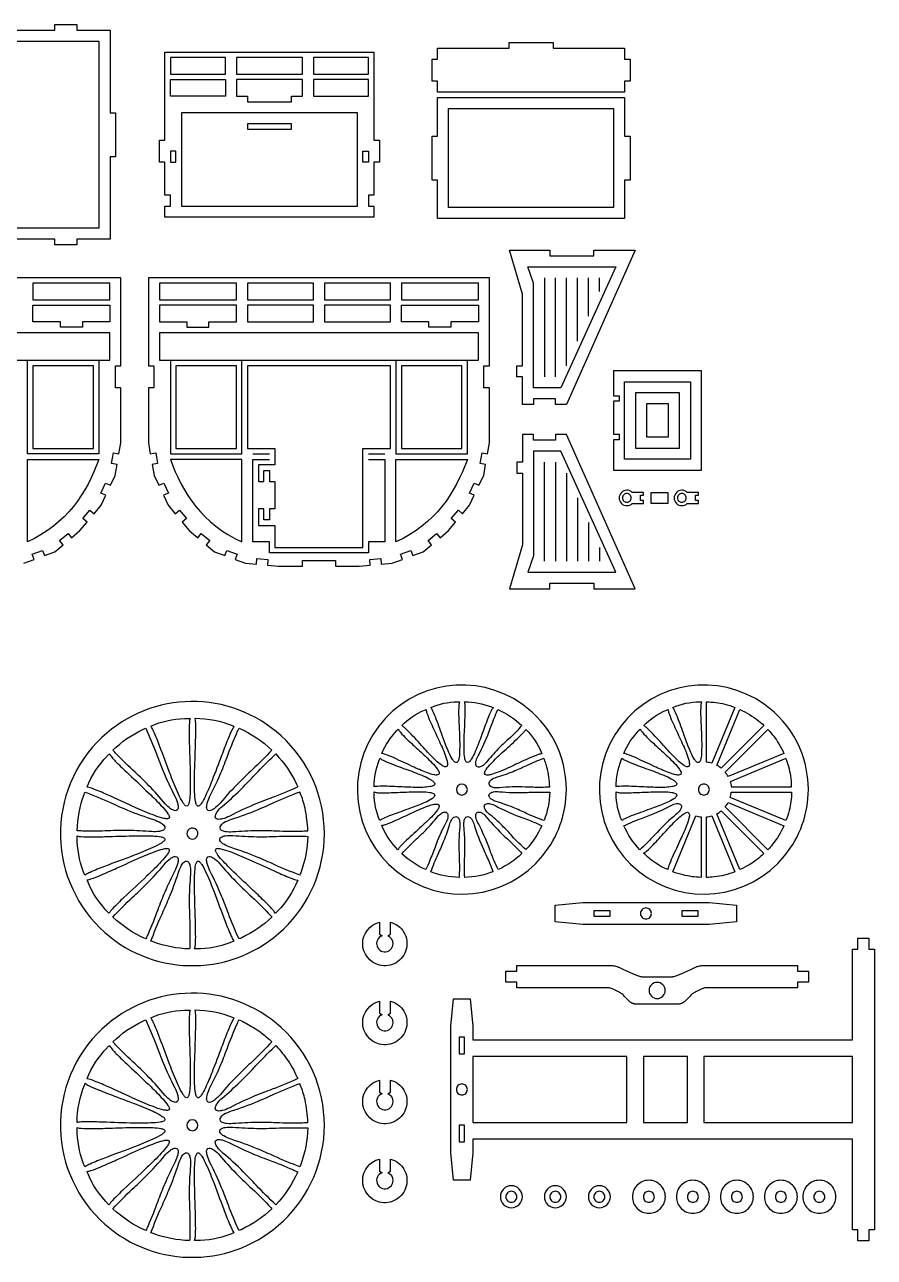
# Model space of a CAD drawing. Extents: x -1276 to 374, y -927 to 464.
# Drawn here: x -553 to 374, y -880 to 464 of the extents above; entities that cross this region are included whole.
import ezdxf

# ---------------------------------------------------------------- set-up
doc = ezdxf.new("R2010")
doc.units = 0
doc.header["$MEASUREMENT"] = 0
doc.layers.get('0').update_dxf_attribs({"linetype": 'CONTINUOUS'})
doc.layers.add('ENGRAVE', color=1, linetype='CONTINUOUS')

msp = doc.modelspace()

# ---------------------------------------------------------------- linework, layer by layer
for points in [[(-759.9, 457.7), (-519.9, 457.7), (-519.9, 463.7), (-495.9, 463.7), (-495.9, 457.7), (-459.7, 457.7), (-459.7, 367.7), (-453.7, 367.7), (-453.7, 319.7), (-459.7, 319.7), (-459.7, 229.7), (-495.9, 229.7), (-495.9, 223.7), (-519.9, 223.7), (-519.9, 229.7), (-759.9, 229.7)], [(-553.9, -123.4), (-542.6, -119.3), (-544.7, -113.7), (-533.4, -109.6), (-531.3, -115.2), (-520.1, -111.1), (-510.9, -103.4), (-514.7, -98.8), (-505.5, -91.1), (-501.7, -95.7), (-492.5, -88), (-484.8, -78.8), (-489.4, -74.9), (-481.7, -65.7), (-477.1, -69.6), (-469.4, -60.4), (-464.3, -49.5), (-469.7, -47), (-464.6, -36.1), (-459.2, -38.6), (-454.1, -27.8), (-452, -16), (-458, -14.9), (-455.9, -3.1), (-450, -4.1), (-447.9, 7.7), (-447.9, 67.7), (-453.9, 67.7), (-453.9, 91.7), (-447.9, 91.7), (-447.9, 187.7), (-819.9, 187.7)]]:
    msp.add_lwpolyline(points)
for points in [[(-102.3, 390.2), (-102.3, 402.2), (-108.3, 402.2), (-108.3, 426.2), (-102.3, 426.2), (-102.3, 438.2), (-24.3, 438.2), (-24.3, 444.2), (23.7, 444.2), (23.7, 438.2), (101.7, 438.2), (101.7, 426.2), (107.7, 426.2), (107.7, 402.2), (101.7, 402.2), (101.7, 390.2)], [(-399.9, 253.7), (-399.9, 265.7), (-393.9, 265.7), (-393.9, 277.7), (-399.9, 277.7), (-399.9, 313.7), (-405.9, 313.7), (-405.9, 337.7), (-399.9, 337.7), (-399.9, 433.7), (-171.9, 433.7), (-171.9, 337.7), (-165.9, 337.7), (-165.9, 313.7), (-171.9, 313.7), (-171.9, 277.7), (-177.9, 277.7), (-177.9, 265.7), (-171.9, 265.7), (-171.9, 253.7)], [(-393.9, 427.7), (-393.9, 409.7), (-333.9, 409.7), (-333.9, 427.7)], [(-321.9, 427.7), (-321.9, 409.7), (-249.9, 409.7), (-249.9, 427.7)], [(-237.9, 427.7), (-237.9, 409.7), (-177.9, 409.7), (-177.9, 427.7)], [(-393.9, 403.7), (-333.9, 403.7), (-333.9, 385.7), (-393.9, 385.7)], [(-321.9, 403.7), (-321.9, 385.7), (-309.9, 385.7), (-309.9, 379.7), (-261.9, 379.7), (-261.9, 385.7), (-249.9, 385.7), (-249.9, 403.7)], [(-237.9, 403.7), (-237.9, 385.7), (-177.9, 385.7), (-177.9, 403.7)], [(-102.3, 252.2), (-102.3, 294.2), (-108.3, 294.2), (-108.3, 342.2), (-102.3, 342.2), (-102.3, 384.2), (101.7, 384.2), (101.7, 342.2), (107.7, 342.2), (107.7, 294.2), (101.7, 294.2), (101.7, 252.2)], [(-309.9, 355.7), (-309.9, 349.7), (-261.9, 349.7), (-261.9, 355.7)], [(-393.9, 325.7), (-393.9, 313.7), (-387.9, 313.7), (-387.9, 325.7)], [(-177.9, 313.7), (-183.9, 313.7), (-183.9, 325.7), (-177.9, 325.7)], [(-9.9, 49.7), (-9.9, 79.7), (-15.9, 79.7), (-15.9, 91.7), (-9.9, 91.7), (-9.9, 169.7), (-23.8, 217.7), (20.1, 217.7), (20.1, 211.7), (68.1, 211.7), (68.1, 217.7), (113.2, 217.7), (38.1, 49.7), (26.1, 49.7), (26.1, 55.7), (2.1, 55.7), (2.1, 49.7)], [(-543.9, 163.7), (-459.9, 163.7), (-459.9, 181.7), (-543.9, 181.7)], [(-45.9, 7.7), (-45.9, 67.7), (-51.9, 67.7), (-51.9, 91.7), (-45.9, 91.7), (-45.9, 187.7), (-417.9, 187.7), (-417.9, 91.7), (-411.9, 91.7), (-411.9, 67.7), (-417.9, 67.7), (-417.9, 7.7), (-415.8, -4.1), (-409.9, -3.1), (-407.8, -14.9), (-413.7, -16), (-411.6, -27.8), (-406.6, -38.6), (-401.1, -36.1), (-396, -47), (-401.5, -49.5), (-396.4, -60.4), (-388.7, -69.6), (-384.1, -65.7), (-376.4, -74.9), (-381, -78.8), (-373.3, -88), (-364.1, -95.7), (-360.2, -91.1), (-351, -98.8), (-354.9, -103.4), (-345.7, -111.1), (-334.4, -115.2), (-332.4, -109.6), (-321.1, -113.7), (-323.1, -119.3), (-311.9, -123.4), (-299.9, -124.5), (-299.4, -118.5), (-287.4, -119.5), (-288, -125.5), (-276, -126.6), (-249.9, -126.6), (-249.9, -120.6), (-213.9, -120.6), (-213.9, -126.6), (-187.8, -126.6), (-175.8, -125.5), (-176.3, -119.5), (-164.4, -118.5), (-163.9, -124.5), (-151.9, -123.4), (-140.6, -119.3), (-142.7, -113.7), (-131.4, -109.6), (-129.3, -115.2), (-118.1, -111.1), (-108.9, -103.4), (-112.7, -98.8), (-103.5, -91.1), (-99.7, -95.7), (-90.5, -88), (-82.8, -78.8), (-87.4, -74.9), (-79.7, -65.7), (-75.1, -69.6), (-67.4, -60.4), (-62.3, -49.5), (-67.7, -47), (-62.6, -36.1), (-57.2, -38.6), (-52.1, -27.8), (-50, -16), (-56, -14.9), (-53.9, -3.1), (-48, -4.1)], [(-321.9, 163.7), (-321.9, 181.7), (-405.9, 181.7), (-405.9, 163.7)], [(-237.9, 163.7), (-237.9, 181.7), (-309.9, 181.7), (-309.9, 163.7)], [(-153.9, 163.7), (-153.9, 181.7), (-225.9, 181.7), (-225.9, 163.7)], [(-141.9, 163.7), (-57.9, 163.7), (-57.9, 181.7), (-141.9, 181.7)], [(-459.9, 157.7), (-459.9, 139.7), (-489.9, 139.7), (-489.9, 133.7), (-513.9, 133.7), (-513.9, 139.7), (-543.9, 139.7), (-543.9, 157.7)], [(-405.9, 157.7), (-405.9, 139.7), (-375.9, 139.7), (-375.9, 133.7), (-351.9, 133.7), (-351.9, 139.7), (-321.9, 139.7), (-321.9, 157.7)], [(-309.9, 157.7), (-309.9, 139.7), (-237.9, 139.7), (-237.9, 157.7)], [(-225.9, 157.7), (-225.9, 139.7), (-153.9, 139.7), (-153.9, 157.7)], [(-57.9, 157.7), (-57.9, 139.7), (-87.9, 139.7), (-87.9, 133.7), (-111.9, 133.7), (-111.9, 139.7), (-141.9, 139.7), (-141.9, 157.7)], [(-543.9, 91.7), (-543.9, 1.7), (-477.9, 1.7), (-477.9, 91.7)], [(-387.9, 91.7), (-387.9, 1.7), (-321.9, 1.7), (-321.9, 91.7)], [(-309.9, 91.7), (-309.9, 1.7), (-279.9, 1.7), (-279.9, -16.3), (-297.9, -16.3), (-297.9, -34.3), (-291.9, -34.3), (-291.9, -22.3), (-285.9, -22.3), (-285.9, -34.3), (-279.9, -34.3), (-279.9, -64.3), (-285.9, -64.3), (-285.9, -76.3), (-291.9, -76.3), (-291.9, -64.3), (-297.9, -64.3), (-297.9, -82.3), (-279.9, -82.3), (-279.9, -106.3), (-183.9, -106.3), (-183.9, 1.7), (-153.9, 1.7), (-153.9, 91.7)], [(-141.9, 91.7), (-141.9, 1.7), (-75.9, 1.7), (-75.9, 91.7)], [(185.6, 86.1), (89.6, 86.1), (89.6, 59.1), (95.6, 59.1), (95.6, 53.1), (89.6, 53.1), (89.6, 17.1), (95.6, 17.1), (95.6, 11.1), (89.6, 11.1), (89.6, -21.9), (185.6, -21.9)], [(-9.9, 16.7), (-9.9, -13.3), (-15.9, -13.3), (-15.9, -25.3), (-9.9, -25.3), (-9.9, -103.3), (-23.8, -151.3), (20.1, -151.3), (20.1, -145.3), (68.1, -145.3), (68.1, -151.3), (113.2, -151.3), (38.1, 16.7), (26.1, 16.7), (26.1, 10.7), (2.1, 10.7), (2.1, 16.7)], [(130.8, -46.3), (148.8, -46.3), (148.8, -58.3), (130.8, -58.3)], [(67.9, -517.4), (55.9, -517.4), (25.9, -514.4), (25.9, -496.4), (55.9, -493.4), (193.9, -493.4), (223.9, -496.4), (223.9, -514.4), (193.9, -517.4), (181.9, -517.4), (163.9, -517.4), (85.9, -517.4)], [(85.9, -502.4), (67.9, -502.4), (67.9, -508.4), (85.9, -508.4)], [(181.9, -502.4), (163.9, -502.4), (163.9, -508.4), (181.9, -508.4)], [(-84.9, -796.3), (-87.9, -766.3), (-87.9, -628.3), (-84.9, -598.3), (-66.9, -598.3), (-63.9, -628.3), (-63.9, -643.3), (350.1, -643.3), (350.1, -544.3), (356.1, -544.3), (356.1, -532.3), (368.1, -532.3), (368.1, -544.3), (374.1, -544.3), (374.1, -850.3), (368.1, -850.3), (368.1, -862.3), (356.1, -862.3), (356.1, -850.3), (350.1, -850.3), (350.1, -751.3), (-63.9, -751.3), (-63.9, -766.3), (-66.9, -796.3)], [(-27.9, -580.3), (-27.9, -568.3), (-15.9, -568.3), (-15.9, -562.3), (87.8, -562.3), (88.9, -562.3), (89.9, -562.4), (91, -562.6), (92, -562.8), (93, -563.1), (94, -563.4), (95, -563.8), (96, -564.2), (100.3, -566.4), (110.3, -570.9), (116.5, -573.3), (117.8, -573.7), (118.9, -574.1), (119.4, -574.2), (119.8, -574.3), (120, -574.3), (120.2, -574.3), (120.3, -574.4), (120.5, -574.4), (153.9, -574.4), (154, -574.4), (154.1, -574.3), (154.3, -574.3), (154.5, -574.3), (154.9, -574.2), (155.4, -574.1), (156.5, -573.7), (157.8, -573.3), (164, -570.9), (174, -566.4), (178.3, -564.2), (179.2, -563.8), (180.2, -563.4), (181.2, -563.1), (182.2, -562.8), (183.3, -562.6), (184.3, -562.4), (185.4, -562.3), (186.4, -562.3), (290.1, -562.3), (290.1, -568.3), (302.1, -568.3), (302.1, -580.3), (290.1, -580.3), (290.1, -586.3), (192.4, -586.3), (191.4, -586.3), (190.3, -586.4), (189.3, -586.6), (188.2, -586.8), (187.2, -587.1), (186.2, -587.4), (185.2, -587.8), (184.3, -588.2), (180, -590.4), (179, -590.9), (178.1, -591.4), (177.2, -592), (176.3, -592.6), (175.5, -593.2), (174.6, -593.9), (173.8, -594.6), (173.1, -595.4), (167.2, -601.3), (166.8, -601.6), (166.4, -602), (166, -602.3), (165.6, -602.6), (165.1, -602.8), (164.7, -603.1), (164.3, -603.3), (163.8, -603.5), (163.3, -603.7), (162.8, -603.9), (162.3, -604), (161.8, -604.1), (161.3, -604.2), (160.8, -604.3), (160.3, -604.3), (159.8, -604.3), (114.4, -604.3), (113.9, -604.3), (113.4, -604.3), (112.9, -604.2), (112.4, -604.1), (111.9, -604), (111.4, -603.9), (110.9, -603.7), (110.4, -603.5), (110, -603.3), (109.5, -603.1), (109.1, -602.8), (108.7, -602.6), (108.2, -602.3), (107.8, -602), (107.4, -601.6), (107.1, -601.3), (101.2, -595.4), (100.4, -594.6), (99.6, -593.9), (98.8, -593.2), (97.9, -592.6), (97, -592), (96.1, -591.4), (95.2, -590.9), (94.3, -590.4), (90, -588.2), (89, -587.8), (88, -587.4), (87, -587.1), (86, -586.8), (85, -586.6), (83.9, -586.4), (82.9, -586.3), (81.8, -586.3), (-15.9, -586.3), (-15.9, -580.3)], [(-78.9, -640.3), (-78.9, -658.3), (-72.9, -658.3), (-72.9, -640.3)], [(-63.9, -661.3), (-63.9, -733.3), (104.1, -733.3), (104.1, -661.3)], [(122.1, -661.3), (122.1, -733.3), (170.1, -733.3), (170.1, -661.3)], [(188.1, -661.3), (188.1, -733.3), (350.1, -733.3), (350.1, -661.3)], [(-78.9, -736.3), (-78.9, -754.3), (-72.9, -754.3), (-72.9, -736.3)]]:
    msp.add_lwpolyline(points, close=True)
for points in [[(110, -46.3, 0.41271), (98.1, -46.4, 0.41271), (98.2, -58.3, 0.41145), (110, -58.3), (122.1, -58.3), (122.1, -55.3), (119.1, -55.3), (119.1, -49.3), (122.1, -49.3), (122.1, -46.3)], [(104.1, -57.1, 0.414214), (108.9, -52.3, 0.414214), (104.1, -47.5, 0.414214), (99.3, -52.3, 0.414214)], [(170, -46.3, 0.41271), (158.1, -46.4, 0.41271), (158.2, -58.3, 0.41145), (170, -58.3), (182.1, -58.3), (182.1, -55.3), (179.1, -55.3), (179.1, -49.3), (182.1, -49.3), (182.1, -46.3)], [(164.1, -57.1, 0.414214), (168.9, -52.3, 0.414214), (164.1, -47.5, 0.414214), (159.3, -52.3, 0.414214)], [(38.1, -370.3, 0.243282), (-10, -277.3, 0.404072), (-166.4, -301.1, 0.407608), (-147.3, -459.2, 0.412885), (12.5, -442.2, 0.172941)], [(302.1, -370.3, 0.243282), (254, -277.3, 0.404072), (97.6, -301.1, 0.407609), (116.7, -459.2, 0.412885), (276.5, -442.2, 0.172941)], [(-225.9, -418.3, 0.21178), (-273.1, -311.7, 0.391929), (-468.6, -313.5, 0.213524), (-513.8, -421.9, 0.208326), (-465.4, -526.1, 0.390197), (-270.6, -522.5, 0.205517)], [(-109.7, -280.7, -0.099565), (-80.6, -274.7), (-78.5, -274.7, 0.070307), (-79.2, -278.7, 0.025895), (-79.4, -288.5, 0.005837), (-78.6, -307.6, -0.01601), (-78.3, -326.6, -0.036411), (-78.9, -335.3, -0.07724), (-80.1, -339.3, -0.193502), (-81.5, -340.7, -0.246041), (-83.5, -340.3, -0.090618), (-86, -337.4, -0.040959), (-90, -330, -0.017856), (-96.3, -314.1, 0.003032), (-103.8, -293.5, 0.023885), (-107.8, -284, 0.055063)], [(-72.9, -274.6, -0.093763), (-43.6, -280.2), (-41.7, -281, 0.070307), (-43.9, -284.4, 0.026135), (-47.8, -293.4, 0.005976), (-54.4, -311.3, -0.015999), (-61.3, -328.9, -0.036365), (-65.3, -336.7, -0.07668), (-67.8, -339.9, -0.192132), (-69.7, -340.7, -0.247601), (-71.4, -339.6, -0.092119), (-72.7, -336, -0.041009), (-73.5, -327.7, -0.018067), (-73.2, -310.6, 0.002962), (-72.3, -288.7, 0.023921), (-72.3, -278.3, 0.055321)], [(154.2, -280.7, -0.099565), (183.4, -274.7), (185.5, -274.7, 0.070307), (184.8, -278.7, 0.025895), (184.6, -288.5, 0.005837), (185.4, -307.6, -0.01601), (185.7, -326.6, -0.036411), (185.1, -335.3, -0.07724), (183.9, -339.3, -0.193504), (182.5, -340.7, -0.24604), (180.5, -340.3, -0.090617), (178, -337.4, -0.040959), (174, -330, -0.017856), (167.7, -314.1, 0.003032), (160.2, -293.5, 0.023885), (156.2, -284, 0.055063)], [(191.1, -274.6, -0.053553), (210.9, -277.2, -0.032919), (222, -280.7), (196.8, -341.6, 0.049855), (191.1, -340.5)], [(-415.2, -301.1, -0.095029), (-378.6, -292.8, -0.012169), (-372.4, -292.7, 0.058538), (-373.1, -297.1, 0.023125), (-373.5, -308.7, 0.00662), (-373, -327.5, -0.004803), (-372.2, -356.5, -0.017644), (-372.4, -375.2, -0.040554), (-373.5, -384.3, -0.081454), (-374.6, -387.3, -0.243498), (-375.9, -388.4, -0.198617), (-377.7, -387.6, -0.071237), (-380.1, -384.6, -0.035072), (-385, -375.3, -0.015759), (-393.5, -354.8, -0.001102), (-405.7, -322.5, 0.015937), (-412.2, -306.7, 0.036348), (-414.8, -301.6)], [(-366.9, -292.6, -0.100712), (-325.5, -300.9), (-324.2, -301.4, 0.058805), (-326.5, -305.1, 0.023291), (-331.3, -315.8, 0.006699), (-338, -333.2, -0.004741), (-348.4, -360.3, -0.017578), (-355.7, -377.5, -0.040394), (-360.2, -385.5, -0.080995), (-362.3, -387.9, -0.242503), (-364, -388.3, -0.199662), (-365.3, -387, -0.071689), (-366.4, -383.3, -0.035245), (-367.4, -372.8, -0.015833), (-367.4, -350.6, -0.001152), (-366.3, -316.1, 0.015881), (-366.2, -298.9, 0.036248), (-366.7, -293.2)], [(-141.5, -300.5, -0.09623), (-116.8, -283.8), (-114.9, -283, 0.07041), (-114, -287, 0.026017), (-110.4, -296.1, 0.005895), (-102.4, -313.5, -0.016027), (-94.8, -330.8, -0.036448), (-92.1, -339.1, -0.077155), (-91.7, -343.2, -0.192541), (-92.4, -345.1, -0.24616), (-94.4, -345.4, -0.091184), (-97.9, -343.8, -0.041205), (-104.3, -338.5, -0.017959), (-116.3, -326.2, 0.003012), (-131.1, -310, 0.023918), (-138.4, -302.8, 0.055117)], [(-36.5, -283.1, -0.081762), (-10.4, -300.4, -0.024137), (-24.9, -315.2, 0.011756), (-36.5, -326.2, 0.022775), (-49.4, -340.8, -0.081665), (-54.1, -344.8, -0.147369), (-57.7, -345.8, -0.337047), (-60.5, -343.3, -0.114833), (-60.5, -339.5, -0.073818), (-58.1, -333.4, 0.036955), (-46.5, -307.7, -0.010558), (-40.7, -292.5, -0.012707)], [(122.5, -300.5, -0.096231), (147.2, -283.8), (149.1, -283, 0.07041), (150, -287, 0.026017), (153.6, -296.1, 0.005895), (161.6, -313.5, -0.016027), (169.2, -330.8, -0.036448), (171.9, -339.1, -0.077154), (172.3, -343.2, -0.19254), (171.6, -345.1, -0.246161), (169.6, -345.4, -0.091185), (166.1, -343.8, -0.041205), (159.7, -338.5, -0.017959), (147.7, -326.2, 0.003012), (132.9, -310, 0.023918), (125.6, -302.8, 0.055118)], [(227.5, -283.1, -0.063904), (247.8, -295.3, -0.021632), (253.7, -300.5), (207.1, -347.1, 0.049792), (202.3, -343.9)], [(-456.7, -327.3, -0.0811), (-423.9, -304.8, -0.007919), (-420.8, -303.5, -0.019395), (-409.1, -331.2, 0.007964), (-401.8, -350.2, 0.02097), (-389, -377.6, -0.055565), (-385.9, -385.7, -0.095384), (-385.5, -390.5, -0.199945), (-386.7, -392.9, -0.220985), (-389.4, -393.3, -0.098592), (-393.7, -391.2, -0.054984), (-399.6, -385.7, 0.015697), (-417.3, -366.1, 0.012322), (-432.4, -351.5, -0.01614), (-452.6, -331.6, -0.003727)], [(-319, -303.4, -0.084092), (-283.2, -327.2, -0.019446), (-304.4, -348.6, 0.007978), (-319.1, -362.8, 0.021038), (-339.6, -385, -0.055487), (-345.9, -391, -0.095059), (-350.2, -393.2, -0.199296), (-352.8, -393, -0.221639), (-354.2, -390.7, -0.098933), (-353.9, -386, -0.055064), (-351.1, -378.4, 0.015637), (-339.8, -354.6, 0.012299), (-332.1, -335.1, -0.016105), (-321.5, -308.8, -0.003715)], [(-163.1, -330.9, -0.092933), (-146.8, -306), (-145.3, -304.6, 0.070364), (-143, -307.9, 0.026043), (-136.2, -315, 0.005927), (-122.2, -327.9, -0.015985), (-108.5, -341.1, -0.036383), (-102.8, -347.7, -0.077029), (-100.8, -351.3, -0.192453), (-100.8, -353.3, -0.246597), (-102.5, -354.4, -0.091164), (-106.3, -354.2, -0.041164), (-114.3, -351.8, -0.017945), (-130, -345, 0.002975), (-149.9, -335.8, 0.023842), (-159.4, -331.9, 0.055062)], [(-6.1, -304.7, -0.096223), (10.6, -329.4), (11.4, -331.3, 0.070195), (7.4, -332.2, 0.025969), (-1.7, -335.8, 0.005881), (-19, -343.8, -0.01602), (-36.4, -351.4, -0.036385), (-44.7, -354.1, -0.076886), (-48.8, -354.5, -0.193248), (-50.6, -353.8, -0.247055), (-51, -351.8, -0.091537), (-49.4, -348.3, -0.041283), (-44.1, -341.9, -0.01797), (-31.8, -329.9, 0.003023), (-15.6, -315.1, 0.023953), (-8.3, -307.8, 0.055242)], [(100.9, -330.9, -0.092933), (117.2, -306), (118.7, -304.6, 0.070364), (121, -307.9, 0.026043), (127.8, -315, 0.005927), (141.8, -327.9, -0.015985), (155.5, -341.1, -0.036383), (161.2, -347.7, -0.077028), (163.2, -351.3, -0.192453), (163.2, -353.3, -0.246597), (161.5, -354.4, -0.091164), (157.7, -354.2, -0.041164), (149.7, -351.8, -0.017945), (134, -345, 0.002975), (114.1, -335.8, 0.023842), (104.6, -331.9, 0.055062)], [(257.9, -304.7, -0.054313), (269.9, -320.3, -0.034954), (275.4, -330.9), (214.5, -356.1, 0.05162), (211.3, -351.4)], [(-484.8, -367.5, -0.094067), (-462.9, -333.8, -0.006452), (-460.5, -331.3, 0.058482), (-457.9, -334.9, 0.023194), (-449.9, -343.4, 0.006665), (-436.3, -356.3, -0.00477), (-415.3, -376.2, -0.017606), (-402.2, -389.6, -0.04042), (-396.5, -396.8, -0.080937), (-395.1, -399.7, -0.241843), (-395.3, -401.4, -0.200125), (-397.1, -402.1, -0.071746), (-400.9, -401.7, -0.035234), (-411, -398.6, -0.015816), (-431.5, -390.1, -0.001131), (-462.9, -375.9, 0.015925), (-478.7, -369.3, 0.03639), (-484.2, -367.6)], [(-278.8, -331.5, -0.081098), (-256.4, -364.3, -0.007918), (-255, -367.4, -0.019395), (-282.8, -379.1, 0.007964), (-301.8, -386.4, 0.020971), (-329.2, -399.2, -0.055566), (-337.3, -402.3, -0.095385), (-342.1, -402.7, -0.199944), (-344.5, -401.5, -0.220982), (-344.8, -398.8, -0.098593), (-342.7, -394.5, -0.054985), (-337.3, -388.6, 0.015697), (-317.7, -370.9, 0.012323), (-303.1, -355.8, -0.01614), (-283.2, -335.6, -0.003727)], [(-171.6, -367.3, -0.093765), (-166, -338.1), (-165.2, -336.1, 0.070315), (-161.8, -338.4, 0.026137), (-152.8, -342.2, 0.005977), (-134.9, -348.8, -0.015998), (-117.3, -355.7, -0.036365), (-109.5, -359.7, -0.076691), (-106.3, -362.3, -0.192187), (-105.5, -364.1, -0.247561), (-106.6, -365.8, -0.092095), (-110.2, -367.1, -0.041002), (-118.5, -367.9, -0.018065), (-135.6, -367.7, 0.002961), (-157.5, -366.7, 0.023916), (-167.8, -366.8, 0.055306)], [(13.7, -336.4, 0.023635), (-5.5, -344.3, -0.012281), (-20, -350.8, -0.022898), (-38.5, -357.2, 0.081859), (-43.9, -359.9, 0.148138), (-46.3, -362.9, 0.336526), (-45, -366.4, 0.122722), (-41.1, -367.9, 0.066157), (-35, -368, -0.036883), (-6.7, -367.2, 0.011922), (10.5, -367.6, 0.011565), (20, -367.3, 0.053394), (16.9, -345.9, 0.022162), (15.1, -340.1, 0.046501), (14.1, -337.6, -0.0553)], [(92.4, -367.3, -0.093765), (98, -338.1), (98.8, -336.1, 0.070315), (102.2, -338.4, 0.026137), (111.2, -342.2, 0.005977), (129.1, -348.8, -0.015998), (146.7, -355.7, -0.036365), (154.5, -359.7, -0.076691), (157.7, -362.3, -0.192187), (158.5, -364.1, -0.247562), (157.4, -365.8, -0.092096), (153.8, -367.1, -0.041002), (145.5, -367.9, -0.018065), (128.4, -367.7, 0.002961), (106.5, -366.7, 0.023916), (96.1, -366.8, 0.055306)], [(277.7, -336.4), (216.8, -361.7, -0.053218), (218, -367.3), (283.9, -367.3, 0.034923), (282.9, -355.3, 0.057453)], [(-495.6, -415.3, -0.080926), (-488.1, -375.6, -0.006161), (-487.2, -373.1, -0.019468), (-459.3, -384.5, 0.007993), (-440.6, -392.7, 0.021052), (-412.2, -403.1, -0.055552), (-404.3, -406.6, -0.095381), (-400.6, -409.7, -0.199994), (-399.8, -412.2, -0.220989), (-401.4, -414.4, -0.098561), (-405.9, -415.9, -0.054961), (-414, -416.2, 0.015624), (-440.3, -414.9, 0.012271), (-461.3, -415.3, -0.016076), (-489.7, -415.5, -0.003712)], [(-252.6, -373, 0.019109), (-280.6, -384.5, -0.008366), (-299.2, -392.7, -0.021161), (-327.5, -403.1, 0.055541), (-335.5, -406.6, 0.095456), (-339.2, -409.7, 0.200243), (-340, -412.2, 0.220828), (-338.3, -414.4, 0.09843), (-333.9, -415.9, 0.054919), (-325.8, -416.2, -0.015643), (-299.4, -414.9, -0.012199), (-278.4, -415.3, 0.016088), (-249.8, -415.5, 0.003692), (-243.9, -415.3, 0.041816), (-247, -390.5, 0.043776), (-252.2, -374.2, -0.01839)], [(-165.5, -404.2, -0.099534), (-171.5, -375), (-171.5, -372.9, 0.069908), (-167.5, -373.7, 0.02587), (-157.7, -373.8, 0.005829), (-138.6, -373.1, -0.016058), (-119.7, -372.7, -0.036407), (-110.9, -373.4, -0.076829), (-107, -374.5, -0.192741), (-105.6, -376, -0.247519), (-106, -378, -0.091694), (-108.8, -380.5, -0.04131), (-116.2, -384.4, -0.017962), (-132.1, -390.7, 0.00306), (-152.7, -398.2, 0.024038), (-162.2, -402.2, 0.055453)], [(-69.9, -370.3, 0.413694), (-75.9, -364.3, 0.413694), (-81.9, -370.3, 0.413694), (-75.9, -376.3, 0.413694)], [(19.9, -373.3, -0.082819), (13.8, -404.1, -0.024196), (-5.4, -396.3, 0.011783), (-20, -389.8, 0.022842), (-38.4, -383.5, -0.081778), (-43.9, -380.7, -0.147303), (-46.2, -377.8, -0.33666), (-45, -374.2, -0.11501), (-41.5, -372.8, -0.07396), (-35, -372.6, 0.036957), (-6.7, -373.5, -0.010559), (9.5, -373, -0.01271)], [(98.5, -404.2, -0.099534), (92.5, -375), (92.5, -372.9, 0.069908), (96.5, -373.7, 0.02587), (106.3, -373.8, 0.005829), (125.4, -373.1, -0.016058), (144.3, -372.7, -0.036406), (153.1, -373.4, -0.076828), (157, -374.5, -0.19274), (158.4, -376, -0.247519), (158, -378, -0.091694), (155.2, -380.5, -0.04131), (147.8, -384.4, -0.017962), (131.9, -390.7, 0.00306), (111.3, -398.2, 0.024038), (101.8, -402.2, 0.055454)], [(194.1, -370.3, 0.414214), (188.1, -364.3, 0.414214), (182.1, -370.3, 0.414214), (188.1, -376.3, 0.414214)], [(283.9, -373.3, -0.053554), (281.2, -393.1, -0.032921), (277.7, -404.2), (216.8, -379, 0.050043), (218, -373.3)], [(-145.7, -435.9, -0.096214), (-162.4, -411.2), (-163.2, -409.3, 0.070195), (-159.2, -408.4, 0.025968), (-150.1, -404.8, 0.00588), (-132.8, -396.8, -0.01602), (-115.4, -389.2, -0.036386), (-107.1, -386.5, -0.07689), (-103, -386.1, -0.193258), (-101.1, -386.9, -0.247045), (-100.8, -388.9, -0.091533), (-102.4, -392.3, -0.041282), (-107.7, -398.7, -0.017969), (-120, -410.7, 0.003023), (-136.2, -425.5, 0.023954), (-143.4, -432.8, 0.055241)], [(11.4, -409.7, -0.081757), (-6, -435.8, -0.024121), (-20.8, -421.3, 0.011754), (-31.7, -409.7, 0.022747), (-46.4, -396.7, -0.081645), (-50.3, -392.1, -0.147767), (-51.4, -388.5, -0.337211), (-48.9, -385.7, -0.114429), (-45.1, -385.7, -0.07364), (-39, -388.1, 0.036892), (-13.2, -399.7, -0.011871), (2.7, -405.8, -0.011612)], [(118.3, -435.9, -0.085637), (100.9, -409.8, -0.024043), (120, -401.7, 0.011709), (134.8, -396, 0.022695), (152.4, -387.5, -0.086406), (158.4, -385.6, -0.151427), (162, -386.1, -0.325771), (163.6, -389.4, -0.115248), (162.1, -392.9, -0.073889), (157.6, -397.6, 0.037057), (137, -417, -0.010593), (125.8, -428.8, -0.012743)], [(275.4, -409.7, -0.063904), (263.1, -430, -0.021635), (257.9, -435.9), (211.3, -389.2, 0.050461), (214.5, -384.5)], [(-115.3, -457.6, -0.081764), (-141.4, -440.2, -0.024137), (-126.8, -425.5, 0.011756), (-115.3, -414.5, 0.022775), (-102.3, -399.9, -0.081665), (-97.7, -395.9, -0.147369), (-94.1, -394.8, -0.337046), (-91.3, -397.3, -0.114833), (-91.3, -401.1, -0.073818), (-93.6, -407.2, 0.036955), (-105.2, -433, -0.010558), (-111.1, -448.2, -0.012707)], [(-78.9, -466.1, -0.082822), (-109.7, -460, -0.024195), (-101.9, -440.8, 0.011782), (-95.4, -426.2, 0.022842), (-89, -407.8, -0.081772), (-86.3, -402.3, -0.14726), (-83.3, -400, -0.33667), (-79.8, -401.2, -0.115045), (-78.3, -404.7, -0.073971), (-78.2, -411.2, 0.036963), (-79, -439.5, -0.010562), (-78.6, -455.7, -0.012712)], [(-42, -459.9, -0.088912), (-72.8, -466.1, -0.023984), (-72.9, -445.3, 0.011689), (-72.5, -429.4, 0.02261), (-73.7, -409.9, -0.081424), (-73.2, -403.8, -0.147319), (-71.4, -400.5, -0.337844), (-67.7, -400.3, -0.114628), (-65, -403, -0.073572), (-62.4, -408.9, 0.037), (-52.4, -435.4, -0.010572), (-45.7, -450.3, -0.012721)], [(-10.3, -440.1, -0.085642), (-36.4, -457.5, -0.024071), (-44.5, -438.5, 0.011729), (-50.2, -423.6, 0.022704), (-58.7, -406, -0.081669), (-60.6, -400.2, -0.147437), (-60.2, -396.5, -0.337056), (-56.8, -394.9, -0.11477), (-53.3, -396.3, -0.073791), (-48.6, -400.8, 0.037039), (-29.2, -421.4, -0.01058), (-17.4, -432.6, -0.012737)], [(148.7, -457.6, -0.092929), (123.9, -441.2), (122.4, -439.8, 0.070284), (125.7, -437.4, 0.02605), (132.8, -430.6, 0.005927), (145.7, -416.6, -0.016008), (158.8, -402.9, -0.036399), (165.5, -397.2, -0.076929), (169.1, -395.3, -0.193297), (171.1, -395.3, -0.246975), (172.2, -397, -0.091525), (172, -400.8, -0.041292), (169.6, -408.7, -0.017987), (162.8, -424.5, 0.002986), (153.6, -444.3, 0.023903), (149.7, -453.9, 0.055219)], [(185.1, -466.1, -0.053555), (165.4, -463.4, -0.03292), (154.2, -459.9), (179.5, -399, 0.049852), (185.1, -400.2)], [(222, -459.9, -0.069136), (199.2, -465.6, -0.023294), (191.1, -466.1), (191.1, -400.1, 0.049752), (196.7, -399)], [(253.7, -440.1, -0.054313), (238.1, -452.1, -0.034948), (227.5, -457.6), (202.3, -396.7, 0.049918), (207.1, -393.5)], [(-364.6, -421.2, 0.405351), (-366.9, -413.1, 0.387114), (-374.9, -414.9, 0.322433), (-374.6, -422, 0.322433), (-367.9, -424, 0.18167)], [(-487.1, -463.6, -0.095022), (-495.4, -427.1, -0.012172), (-495.5, -420.8, 0.058539), (-491.1, -421.6, 0.023126), (-479.5, -421.9, 0.00662), (-460.7, -421.5, -0.004803), (-431.7, -420.7, -0.017645), (-413, -420.9, -0.040555), (-403.9, -421.9, -0.081455), (-400.9, -423, -0.243495), (-399.8, -424.4, -0.198618), (-400.6, -426.1, -0.071238), (-403.6, -428.6, -0.035072), (-412.9, -433.5, -0.015759), (-433.4, -442, -0.001102), (-465.7, -454.1, 0.015937), (-481.5, -460.6, 0.036348), (-486.6, -463.3)], [(-244.1, -421.3, -0.080931), (-251.7, -461, -0.006162), (-252.6, -463.5, -0.019468), (-280.5, -452.1, 0.007993), (-299.2, -443.9, 0.021052), (-327.5, -433.6, -0.055551), (-335.5, -430, -0.095381), (-339.2, -426.9, -0.199997), (-340, -424.4, -0.22099), (-338.3, -422.2, -0.098559), (-333.9, -420.7, -0.05496), (-325.8, -420.4, 0.015624), (-299.4, -421.7, 0.012271), (-278.4, -421.4, -0.016076), (-250, -421.1, -0.003712)], [(-460.9, -505.1, -0.102505), (-484.3, -469.9), (-484.8, -468.7, 0.058892), (-480.5, -467.7, 0.023237), (-469.7, -463.5, 0.006659), (-452.5, -456, -0.00478), (-426.1, -444.1, -0.017634), (-408.8, -437.2, -0.040569), (-399.9, -434.7, -0.081585), (-396.7, -434.5, -0.244132), (-395.2, -435.4, -0.198033), (-395.3, -437.2, -0.071218), (-397.1, -440.7, -0.035115), (-403.8, -448.8, -0.015792), (-419.5, -464.5, -0.001122), (-444.7, -488.1, 0.015907), (-456.9, -500.2, 0.036204), (-460.6, -504.6)], [(-420.7, -533.2, -0.084093), (-456.6, -509.4, -0.019446), (-435.4, -488, 0.007978), (-420.6, -473.9, 0.021038), (-400.2, -451.6, -0.055487), (-393.9, -445.6, -0.095059), (-389.6, -443.4, -0.199295), (-386.9, -443.6, -0.221639), (-385.5, -446, -0.098933), (-385.9, -450.6, -0.055064), (-388.7, -458.2, 0.015637), (-399.9, -482, 0.012299), (-407.7, -501.5, -0.016105), (-418.3, -527.8, -0.003715)], [(-283.1, -509.3, -0.081098), (-315.9, -531.8, -0.007918), (-318.9, -533.2, -0.019394), (-330.6, -505.4, 0.007964), (-338, -486.4, 0.020969), (-350.7, -459, -0.055561), (-353.8, -450.9, -0.095381), (-354.3, -446.1, -0.199952), (-353, -443.7, -0.22099), (-350.3, -443.4, -0.098588), (-346.1, -445.5, -0.05498), (-340.2, -450.9, 0.015696), (-322.5, -470.5, 0.012322), (-307.4, -485.1, -0.016139), (-287.1, -505, -0.003727)], [(-255, -469.2, -0.09407), (-276.9, -502.8, -0.006452), (-279.3, -505.3, 0.058481), (-281.9, -501.7, 0.023193), (-289.9, -493.3, 0.006664), (-303.4, -480.3, -0.00477), (-324.5, -460.4, -0.017605), (-337.6, -447, -0.040419), (-343.3, -439.8, -0.080934), (-344.6, -436.9, -0.241849), (-344.4, -435.2, -0.200127), (-342.7, -434.5, -0.071743), (-338.8, -434.9, -0.035233), (-328.8, -438, -0.015815), (-308.3, -446.5, -0.001131), (-276.9, -460.7, 0.015925), (-261.1, -467.4, 0.036389), (-255.6, -469)], [(-372.9, -544.1, -0.080931), (-412.6, -536.5, -0.006162), (-415.1, -535.6, -0.019468), (-403.7, -507.7, 0.007993), (-395.5, -489, 0.021052), (-385.1, -460.7, -0.055551), (-381.6, -452.7, -0.09538), (-378.5, -449, -0.199998), (-376, -448.2, -0.220992), (-373.8, -449.9, -0.098559), (-372.3, -454.3, -0.054959), (-372, -462.4, 0.015624), (-373.3, -488.7, 0.012271), (-372.9, -509.8, -0.016076), (-372.7, -538.2, -0.003712)], [(-324.6, -535.6, -0.095029), (-361.1, -543.8, -0.012169), (-367.4, -543.9, 0.058538), (-366.6, -539.6, 0.023125), (-366.3, -527.9, 0.00662), (-366.7, -509.2, -0.004803), (-367.5, -480.1, -0.017644), (-367.3, -461.5, -0.040554), (-366.3, -452.3, -0.081454), (-365.2, -449.3, -0.243497), (-363.8, -448.3, -0.198618), (-362.1, -449, -0.071237), (-359.6, -452, -0.035072), (-354.7, -461.3, -0.015759), (-346.2, -481.9, -0.001102), (-334.1, -514.1, 0.015937), (-327.6, -530, 0.036348), (-324.9, -535)], [(124.9, -511.4, 0.414214), (130.9, -505.4, 0.414214), (124.9, -499.4, 0.414214), (118.9, -505.4, 0.414214)], [(-153.9, -527.9), (-153.9, -514.9, -0.414248), (-136.5, -544.3, -0.414248), (-165.9, -561.7, -0.342088), (-184.1, -538.3, -0.342088), (-165.9, -514.9), (-165.9, -527.9), (-162.9, -529.8, 0.408105), (-168.4, -541.2, 0.408105), (-157.2, -546.9, 0.320851), (-150.9, -538.6, 0.320851), (-156.8, -529.9)], [(146, -589.3, 0.414214), (137.1, -580.5, 0.414214), (128.3, -589.3, 0.414214), (137.1, -598.2, 0.414214)], [(-225.9, -736.3, 0.21178), (-273.1, -629.7, 0.391929), (-468.6, -631.5, 0.213524), (-513.8, -739.9, 0.208326), (-465.4, -844.1, 0.390197), (-270.6, -840.5, 0.205517)], [(-153.9, -614), (-153.9, -601, -0.414248), (-136.5, -630.4, -0.414248), (-165.9, -647.8, -0.342088), (-184.1, -624.4, -0.342088), (-165.9, -601), (-165.9, -614), (-162.9, -615.9, 0.408104), (-168.4, -627.3, 0.408104), (-157.2, -633, 0.320852), (-150.9, -624.7, 0.320852), (-156.8, -616)], [(-415.2, -619.1, -0.095029), (-378.6, -610.8, -0.01217), (-372.4, -610.7, 0.058538), (-373.1, -615.1, 0.023125), (-373.5, -626.7, 0.00662), (-373, -645.5, -0.004803), (-372.2, -674.5, -0.017644), (-372.4, -693.2, -0.040554), (-373.5, -702.3, -0.081454), (-374.6, -705.3, -0.243497), (-375.9, -706.4, -0.198618), (-377.7, -705.6, -0.071237), (-380.1, -702.6, -0.035072), (-385, -693.3, -0.015759), (-393.5, -672.8, -0.001102), (-405.7, -640.5, 0.015937), (-412.2, -624.7, 0.036348), (-414.8, -619.6)], [(-366.9, -610.6, -0.100713), (-325.5, -618.9), (-324.2, -619.4, 0.058805), (-326.5, -623.1, 0.023291), (-331.3, -633.8, 0.0067), (-338, -651.2, -0.004741), (-348.4, -678.3, -0.017578), (-355.7, -695.5, -0.040394), (-360.2, -703.5, -0.080995), (-362.3, -705.9, -0.242504), (-364, -706.3, -0.199661), (-365.3, -705, -0.071689), (-366.4, -701.3, -0.035245), (-367.4, -690.8, -0.015833), (-367.4, -668.5, -0.001152), (-366.3, -634.1, 0.015881), (-366.2, -616.9, 0.036248), (-366.7, -611.2)], [(-456.7, -645.3, -0.0811), (-423.9, -622.8, -0.007919), (-420.8, -621.5, -0.019395), (-409.1, -649.2, 0.007964), (-401.8, -668.2, 0.02097), (-389, -695.6, -0.055565), (-385.9, -703.7, -0.095384), (-385.5, -708.5, -0.199946), (-386.7, -710.9, -0.220985), (-389.4, -711.3, -0.098592), (-393.7, -709.2, -0.054984), (-399.6, -703.7, 0.015697), (-417.3, -684.1, 0.012322), (-432.4, -669.5, -0.01614), (-452.6, -649.6, -0.003727)], [(-295.5, -634.9, -0.025714), (-283.2, -645.2, -0.019436), (-304.4, -666.7, 0.007993), (-319.2, -680.8, 0.021038), (-339.6, -703, -0.055482), (-345.9, -709, -0.09512), (-350.2, -711.2, -0.199489), (-352.8, -711, -0.221519), (-354.2, -708.7, -0.098837), (-353.9, -704, -0.055036), (-351.1, -696.4, 0.015696), (-339.8, -672.6, 0.012218), (-332.1, -653.1, -0.016223), (-321.4, -626.6, -0.003709), (-318.9, -621.2, -0.020692), (-303.3, -629.7, -0.023433)], [(-484.8, -685.5, -0.094067), (-462.9, -651.8, -0.006452), (-460.5, -649.3, 0.058482), (-457.9, -652.9, 0.023194), (-449.9, -661.4, 0.006665), (-436.3, -674.3, -0.00477), (-415.3, -694.2, -0.017606), (-402.2, -707.6, -0.040421), (-396.5, -714.8, -0.080937), (-395.1, -717.7, -0.241844), (-395.3, -719.4, -0.200124), (-397.1, -720.1, -0.071746), (-400.9, -719.7, -0.035234), (-411, -716.6, -0.015816), (-431.5, -708.1, -0.001131), (-462.9, -693.9, 0.015925), (-478.7, -687.3, 0.03639), (-484.2, -685.6)], [(-259.7, -675.6, -0.012399), (-255, -685.4, -0.019388), (-282.8, -697.1, 0.007977), (-301.8, -704.4, 0.02097), (-329.2, -717.2, -0.055561), (-337.3, -720.3, -0.095439), (-342.1, -720.7, -0.200115), (-344.5, -719.5, -0.220876), (-344.8, -716.8, -0.098507), (-342.7, -712.5, -0.054959), (-337.3, -706.6, 0.01574), (-317.7, -688.9, 0.012249), (-303, -673.8, -0.016216), (-283, -653.4, -0.003716), (-278.7, -649.4, -0.0301), (-265.5, -666.1, -0.029247)], [(-495.6, -733.3, -0.100701), (-487.3, -691.9), (-486.8, -690.6, 0.058844), (-483.1, -693, 0.023259), (-472.4, -697.7, 0.006676), (-455, -704.5, -0.004767), (-427.9, -714.8, -0.017621), (-410.7, -722.1, -0.040527), (-402.7, -726.6, -0.081428), (-400.3, -728.8, -0.24364), (-399.9, -730.4, -0.198517), (-401.2, -731.7, -0.071341), (-405, -732.9, -0.035143), (-415.4, -733.8, -0.015797), (-437.7, -733.9, -0.00112), (-472.1, -732.8, 0.01592), (-489.3, -732.7, 0.036267), (-495, -733.2)], [(-252.6, -691, 0.019109), (-280.6, -702.5, -0.008366), (-299.2, -710.7, -0.021161), (-327.5, -721.1, 0.055541), (-335.5, -724.6, 0.095457), (-339.2, -727.7, 0.200243), (-340, -730.2, 0.220827), (-338.3, -732.4, 0.09843), (-333.9, -733.9, 0.054919), (-325.8, -734.2, -0.015643), (-299.4, -732.9, -0.012199), (-278.4, -733.3, 0.016088), (-249.8, -733.5, 0.003692), (-243.9, -733.3, 0.041816), (-247, -708.5, 0.043776), (-252.2, -692.2, -0.018389)], [(-153.9, -700.1), (-153.9, -687.1, -0.414248), (-136.5, -716.5, -0.414248), (-165.9, -733.9, -0.342088), (-184.1, -710.5, -0.342088), (-165.9, -687.1), (-165.9, -700.1), (-162.9, -702, 0.408104), (-168.4, -713.4, 0.408104), (-157.2, -719.1, 0.320852), (-150.9, -710.8, 0.320852), (-156.8, -702.1)], [(-69.9, -697.3, 0.414214), (-75.9, -691.3, 0.414214), (-81.9, -697.3, 0.414214), (-75.9, -703.3, 0.414214)], [(-487.1, -781.6, -0.095022), (-495.4, -745.1, -0.012172), (-495.5, -738.8, 0.058538), (-491.1, -739.6, 0.023126), (-479.5, -739.9, 0.00662), (-460.7, -739.5, -0.004803), (-431.7, -738.7, -0.017644), (-413, -738.9, -0.040555), (-403.9, -739.9, -0.081454), (-400.9, -741, -0.243495), (-399.8, -742.4, -0.198619), (-400.6, -744.1, -0.071238), (-403.6, -746.6, -0.035072), (-412.9, -751.5, -0.015759), (-433.4, -760, -0.001102), (-465.7, -772.1, 0.015937), (-481.5, -778.6, 0.036348), (-486.6, -781.3)], [(-363.9, -736.3, 0.413475), (-369.9, -730.3, 0.413475), (-375.9, -736.3, 0.413475), (-369.9, -742.3, 0.413475)], [(-244.1, -739.3, -0.080932), (-251.7, -779, -0.006162), (-252.6, -781.5, -0.019468), (-280.5, -770.1, 0.007993), (-299.2, -761.9, 0.021052), (-327.5, -751.6, -0.055551), (-335.5, -748, -0.09538), (-339.2, -744.9, -0.199997), (-340, -742.4, -0.22099), (-338.3, -740.2, -0.098559), (-333.9, -738.7, -0.05496), (-325.8, -738.4, 0.015624), (-299.4, -739.7, 0.012271), (-278.4, -739.4, -0.016076), (-250, -739.1, -0.003712)], [(-460.9, -823.1, -0.102505), (-484.3, -787.9), (-484.8, -786.7, 0.058892), (-480.5, -785.7, 0.023237), (-469.7, -781.5, 0.006659), (-452.5, -774, -0.00478), (-426.1, -762.1, -0.017634), (-408.8, -755.2, -0.040569), (-399.9, -752.7, -0.081585), (-396.7, -752.5, -0.244134), (-395.2, -753.4, -0.198032), (-395.3, -755.2, -0.071218), (-397.1, -758.7, -0.035115), (-403.8, -766.8, -0.015792), (-419.5, -782.5, -0.001122), (-444.7, -806.1, 0.015907), (-456.9, -818.2, 0.036204), (-460.6, -822.6)], [(-255, -787.2, -0.084093), (-278.8, -823, -0.019446), (-300.2, -801.8, 0.007978), (-314.3, -787, 0.021039), (-336.6, -766.6, -0.055488), (-342.6, -760.3, -0.09506), (-344.8, -756, -0.199294), (-344.6, -753.4, -0.221637), (-342.2, -752, -0.098934), (-337.5, -752.3, -0.055065), (-330, -755.1, 0.015637), (-306.2, -766.4, 0.012299), (-286.7, -774.1, -0.016105), (-260.4, -784.7, -0.003715)], [(-420.7, -851.2, -0.084094), (-456.6, -827.4, -0.019446), (-435.4, -806, 0.007978), (-420.6, -791.9, 0.021038), (-400.2, -769.6, -0.055487), (-393.9, -763.6, -0.095059), (-389.6, -761.4, -0.199296), (-386.9, -761.6, -0.221638), (-385.5, -764, -0.098933), (-385.9, -768.6, -0.055064), (-388.7, -776.2, 0.015637), (-399.9, -800, 0.012299), (-407.7, -819.5, -0.016105), (-418.3, -845.8, -0.003715)], [(-283.1, -827.3, -0.081098), (-315.9, -849.8, -0.007918), (-318.9, -851.2, -0.019394), (-330.6, -823.4, 0.007964), (-338, -804.4, 0.020969), (-350.7, -777, -0.055561), (-353.8, -768.9, -0.095381), (-354.3, -764.1, -0.199952), (-353, -761.7, -0.22099), (-350.3, -761.4, -0.098588), (-346.1, -763.5, -0.05498), (-340.2, -768.9, 0.015696), (-322.5, -788.5, 0.012322), (-307.4, -803.1, -0.016139), (-287.1, -823, -0.003727)], [(-372.9, -862.1, -0.080932), (-412.6, -854.5, -0.006162), (-415.1, -853.6, -0.019468), (-403.7, -825.7, 0.007993), (-395.5, -807, 0.021052), (-385.1, -778.7, -0.055551), (-381.6, -770.7, -0.09538), (-378.5, -767, -0.199998), (-376, -766.2, -0.220991), (-373.8, -767.9, -0.098559), (-372.3, -772.3, -0.054959), (-372, -780.4, 0.015624), (-373.3, -806.7, 0.012271), (-372.9, -827.8, -0.016076), (-372.7, -856.2, -0.003712)], [(-324.6, -853.6, -0.095029), (-361.1, -861.8, -0.012169), (-367.4, -861.9, 0.058538), (-366.6, -857.6, 0.023125), (-366.3, -845.9, 0.00662), (-366.7, -827.2, -0.004803), (-367.5, -798.1, -0.017644), (-367.3, -779.5, -0.040554), (-366.3, -770.3, -0.081454), (-365.2, -767.3, -0.243497), (-363.8, -766.3, -0.198618), (-362.1, -767, -0.071237), (-359.6, -770, -0.035072), (-354.7, -779.3, -0.015759), (-346.2, -799.9, -0.001102), (-334.1, -832.1, 0.015937), (-327.6, -848, 0.036348), (-324.9, -853)], [(-153.9, -786.2), (-153.9, -773.2, -0.414248), (-136.5, -802.6, -0.414248), (-165.9, -820, -0.342088), (-184.1, -796.6, -0.342088), (-165.9, -773.2), (-165.9, -786.2), (-162.9, -788.1, 0.408104), (-168.4, -799.5, 0.408104), (-157.2, -805.2, 0.320852), (-150.9, -796.9, 0.320852), (-156.8, -788.2)], [(-9.9, -814.3, 0.414214), (-21.9, -802.3, 0.414214), (-33.9, -814.3, 0.414214), (-21.9, -826.3, 0.414214)], [(38.1, -814.3, 0.414214), (26.1, -802.3, 0.414214), (14.1, -814.3, 0.414214), (26.1, -826.3, 0.414214)], [(86.1, -814.3, 0.414214), (74.1, -802.3, 0.414214), (62.1, -814.3, 0.414214), (74.1, -826.3, 0.414214)], [(146.1, -814.3, 0.414214), (128.1, -796.3, 0.414214), (110.1, -814.3, 0.414214), (128.1, -832.3, 0.414214)], [(194.1, -814.3, 0.414214), (176.1, -796.3, 0.414214), (158.1, -814.3, 0.414214), (176.1, -832.3, 0.414214)], [(242.1, -814.3, 0.414214), (224.1, -796.3, 0.414214), (206.1, -814.3, 0.414214), (224.1, -832.3, 0.414214)], [(290.1, -814.3, 0.414214), (272.1, -796.3, 0.414214), (254.1, -814.3, 0.414214), (272.1, -832.3, 0.414214)], [(332.1, -814.3, 0.414214), (314.1, -796.3, 0.414214), (296.1, -814.3, 0.414214), (314.1, -832.3, 0.414214)], [(-15.9, -814.3, 0.414214), (-21.9, -808.3, 0.414214), (-27.9, -814.3, 0.414214), (-21.9, -820.3, 0.414214)], [(32.1, -814.3, 0.414214), (26.1, -808.3, 0.414214), (20.1, -814.3, 0.414214), (26.1, -820.3, 0.414214)], [(80.1, -814.3, 0.414214), (74.1, -808.3, 0.414214), (68.1, -814.3, 0.414214), (74.1, -820.3, 0.414214)], [(134.1, -814.3, 0.414214), (128.1, -808.3, 0.414214), (122.1, -814.3, 0.414214), (128.1, -820.3, 0.414214)], [(182.1, -814.3, 0.414214), (176.1, -808.3, 0.414214), (170.1, -814.3, 0.414214), (176.1, -820.3, 0.414214)], [(230.1, -814.3, 0.414214), (224.1, -808.3, 0.414214), (218.1, -814.3, 0.414214), (224.1, -820.3, 0.414214)], [(278.1, -814.3, 0.414214), (272.1, -808.3, 0.414214), (266.1, -814.3, 0.414214), (272.1, -820.3, 0.414214)], [(320.1, -814.3, 0.414214), (314.1, -808.3, 0.414214), (308.1, -814.3, 0.414214), (314.1, -820.3, 0.414214)]]:
    msp.add_lwpolyline(points, format="xyb", close=True)
at = {"layer": 'ENGRAVE'}
for points in [[(-807.9, 241.7), (-807.9, 445.7), (-471.9, 445.7), (-471.9, 241.7)], [(-189.9, 367.7), (-381.9, 367.7), (-381.9, 265.7), (-189.9, 265.7)], [(-90.3, 372.2), (89.7, 372.2), (89.7, 264.2), (-90.3, 264.2)], [(2.1, 67.7), (2.1, 181.7), (-3.9, 199.7), (92.1, 199.7), (32.1, 67.7)], [(-459.9, 127.7), (-807.9, 127.7), (-807.9, 97.7), (-459.9, 97.7)], [(-57.9, 127.7), (-405.9, 127.7), (-405.9, 97.7), (-57.9, 97.7)], [(101.6, 74.1), (173.6, 74.1), (173.6, -9.9), (101.6, -9.9)], [(113.6, 62.1), (113.6, 2.1), (161.6, 2.1), (161.6, 62.1)], [(125.6, 50.1), (125.6, 14.1), (149.6, 14.1), (149.6, 50.1)], [(-471.9, -10.3), (-477.3, -24), (-480.3, -30.6), (-483.6, -37.2), (-487.2, -43.6), (-491.1, -49.8), (-495.2, -55.9), (-499.7, -61.8), (-504.6, -67.5), (-509.8, -73), (-515.4, -78.2), (-521.4, -83.2), (-527.8, -87.9), (-534.7, -92.3), (-542, -96.5), (-549.9, -100.3), (-549.9, -10.3)], [(-393.9, -10.3), (-388.5, -24), (-385.4, -30.6), (-382.1, -37.2), (-378.6, -43.6), (-374.7, -49.8), (-370.5, -55.9), (-366.1, -61.8), (-361.2, -67.5), (-356, -73), (-350.4, -78.2), (-344.4, -83.2), (-338, -87.9), (-331.1, -92.3), (-323.7, -96.5), (-315.9, -100.3), (-315.9, -10.3)], [(-69.9, -10.3), (-75.3, -24), (-78.3, -30.6), (-81.6, -37.2), (-85.2, -43.6), (-89.1, -49.8), (-93.2, -55.9), (-97.7, -61.8), (-102.6, -67.5), (-107.8, -73), (-113.4, -78.2), (-119.4, -83.2), (-125.8, -87.9), (-132.7, -92.3), (-140, -96.5), (-147.9, -100.3), (-147.9, -10.3)], [(2.1, -1.3), (2.1, -115.3), (-3.9, -133.3), (92.1, -133.3), (32.1, -1.3)]]:
    msp.add_lwpolyline(points, close=True, dxfattribs=at)
for points in [[(14.1, 187.7), (14.1, 79.7)], [(26.1, 79.7), (26.1, 187.7)], [(38.1, 91.7), (38.1, 187.7)], [(50.1, 118.7), (50.1, 187.7)], [(62.1, 145.7), (62.1, 187.7)], [(74.1, 172.7), (74.1, 187.7)], [(-471.9, 97.7), (-471.9, -4.3), (-549.9, -4.3), (-549.9, 97.7)], [(-393.9, 97.7), (-393.9, -4.3), (-315.9, -4.3), (-315.9, 97.7)], [(-147.9, 97.7), (-147.9, -4.3), (-69.9, -4.3), (-69.9, 97.7)], [(-303.9, -4.3), (-285.9, -4.3)], [(-177.9, -10.3), (-159.9, -10.3), (-159.9, -100.3), (-177.9, -100.3), (-177.9, -112.3), (-285.9, -112.3), (-285.9, -100.3), (-303.9, -100.3), (-303.9, -10.3), (-285.9, -10.3)], [(-177.9, -4.3), (-159.9, -4.3)], [(14.1, -121.3), (14.1, -13.3)], [(26.1, -13.3), (26.1, -121.3)], [(38.1, -25.3), (38.1, -121.3)], [(50.1, -52.3), (50.1, -121.3)], [(62.1, -79.3), (62.1, -121.3)], [(74.1, -106.3), (74.1, -121.3)]]:
    msp.add_lwpolyline(points, dxfattribs=at)

doc.saveas('drawing.dxf')
